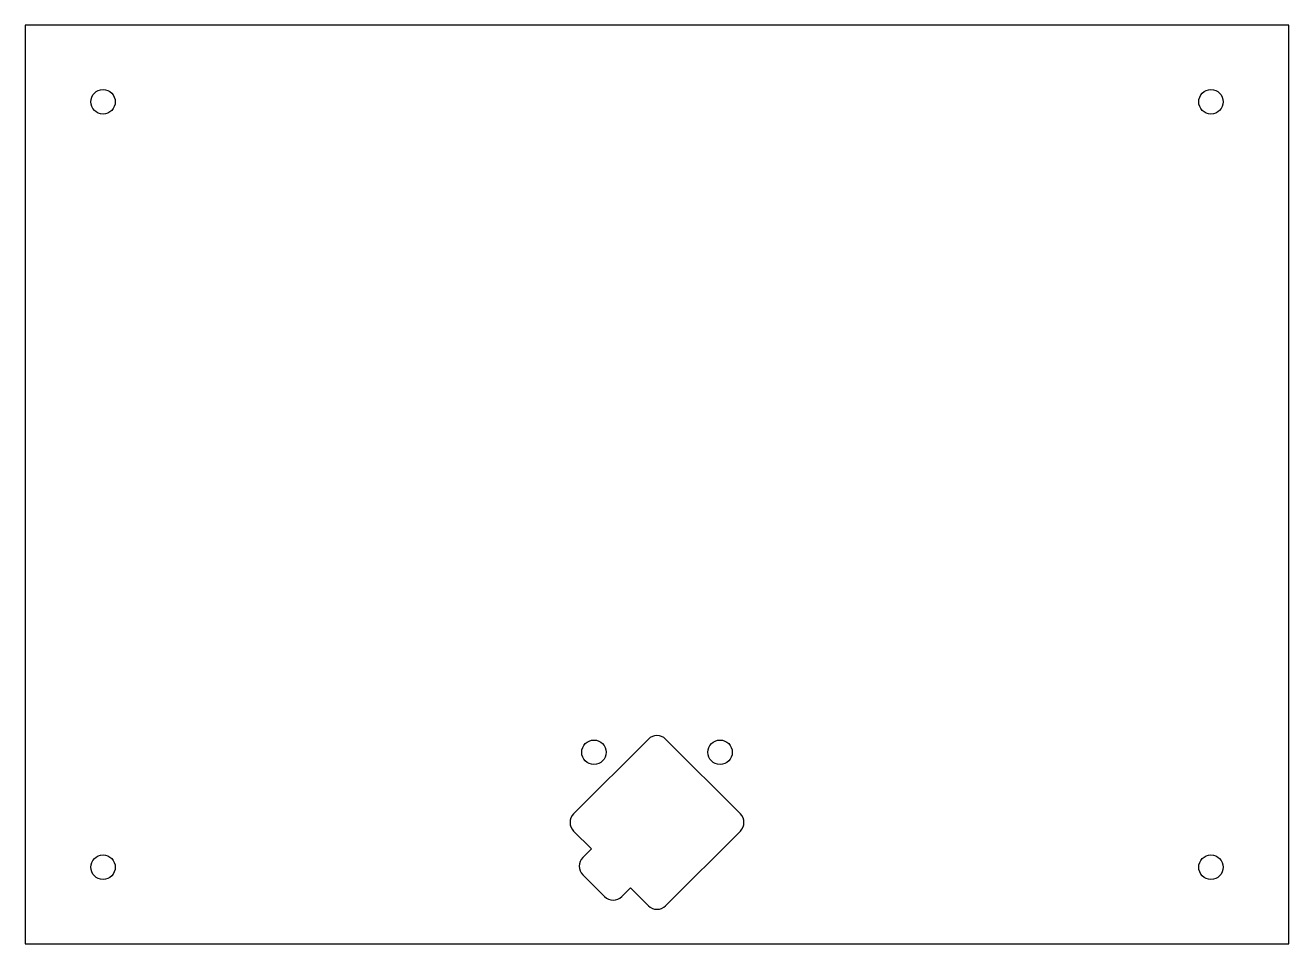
# Model space of a CAD drawing. Extents: x 49 to 462, y -375 to -75.
import ezdxf

# ---------------------------------------------------------------- set-up
doc = ezdxf.new("R2010")
doc.units = 0
doc.layers.add('LAYER_1', color=7, linetype='CONTINUOUS')

msp = doc.modelspace()

# ---------------------------------------------------------------- linework, layer by layer
at = {"layer": 'LAYER_1', "color": 7}
for points in [[(49.26, -375.14), (461.96, -375.14), (461.96, -75.14), (49.26, -75.14), (49.26, -375.14)], [(228.38, -332.68), (252.78, -308.28)], [(258.43, -308.28), (282.83, -332.68)], [(231.39, -347), (234.22, -344.17), (228.38, -338.33)], [(282.83, -338.33), (258.43, -362.73)], [(238.46, -359.72), (231.39, -352.65)], [(252.78, -362.73), (246.94, -356.9), (244.12, -359.72)]]:
    msp.add_lwpolyline(points, dxfattribs=at)
for points in [[(70.66, -100.14), (70.66, -102.35), (72.45, -104.14), (74.66, -104.14), (76.87, -104.14), (78.66, -102.35), (78.66, -100.14), (78.66, -97.93), (76.87, -96.14), (74.66, -96.14), (72.45, -96.14), (70.66, -97.93), (70.66, -100.14)], [(432.56, -100.14), (432.56, -102.35), (434.35, -104.14), (436.56, -104.14), (438.77, -104.14), (440.56, -102.35), (440.56, -100.14), (440.56, -97.93), (438.77, -96.14), (436.56, -96.14), (434.35, -96.14), (432.56, -97.93), (432.56, -100.14)], [(231.02, -312.61), (231.02, -314.82), (232.81, -316.61), (235.02, -316.61), (237.23, -316.61), (239.02, -314.82), (239.02, -312.61), (239.02, -310.4), (237.23, -308.61), (235.02, -308.61), (232.81, -308.61), (231.02, -310.4), (231.02, -312.61)], [(272.2, -312.61), (272.2, -314.82), (273.99, -316.61), (276.2, -316.61), (278.41, -316.61), (280.2, -314.82), (280.2, -312.61), (280.2, -310.4), (278.41, -308.61), (276.2, -308.61), (273.99, -308.61), (272.2, -310.4), (272.2, -312.61)], [(70.66, -350.14), (70.66, -352.35), (72.45, -354.14), (74.66, -354.14), (76.87, -354.14), (78.66, -352.35), (78.66, -350.14), (78.66, -347.93), (76.87, -346.14), (74.66, -346.14), (72.45, -346.14), (70.66, -347.93), (70.66, -350.14)], [(432.56, -350.14), (432.56, -352.35), (434.35, -354.14), (436.56, -354.14), (438.77, -354.14), (440.56, -352.35), (440.56, -350.14), (440.56, -347.93), (438.77, -346.14), (436.56, -346.14), (434.35, -346.14), (432.56, -347.93), (432.56, -350.14)]]:
    msp.add_open_spline(points, degree=3, knots=[0, 0, 0, 0, 1, 1, 1, 2, 2, 2, 3, 3, 3, 4, 4, 4, 4], dxfattribs=at)
for points in [[(258.43, -308.28), (256.87, -306.72), (254.34, -306.72), (252.78, -308.28)], [(228.38, -332.68), (226.82, -334.24), (226.82, -336.77), (228.38, -338.33)], [(282.83, -338.33), (284.39, -336.77), (284.39, -334.24), (282.83, -332.68)], [(231.39, -347), (229.83, -348.56), (229.83, -351.09), (231.39, -352.65)], [(238.46, -359.72), (240.02, -361.29), (242.55, -361.29), (244.12, -359.72)], [(252.78, -362.73), (254.34, -364.29), (256.87, -364.29), (258.43, -362.73)]]:
    msp.add_open_spline(points, degree=3, dxfattribs=at)

doc.saveas('drawing.dxf')
